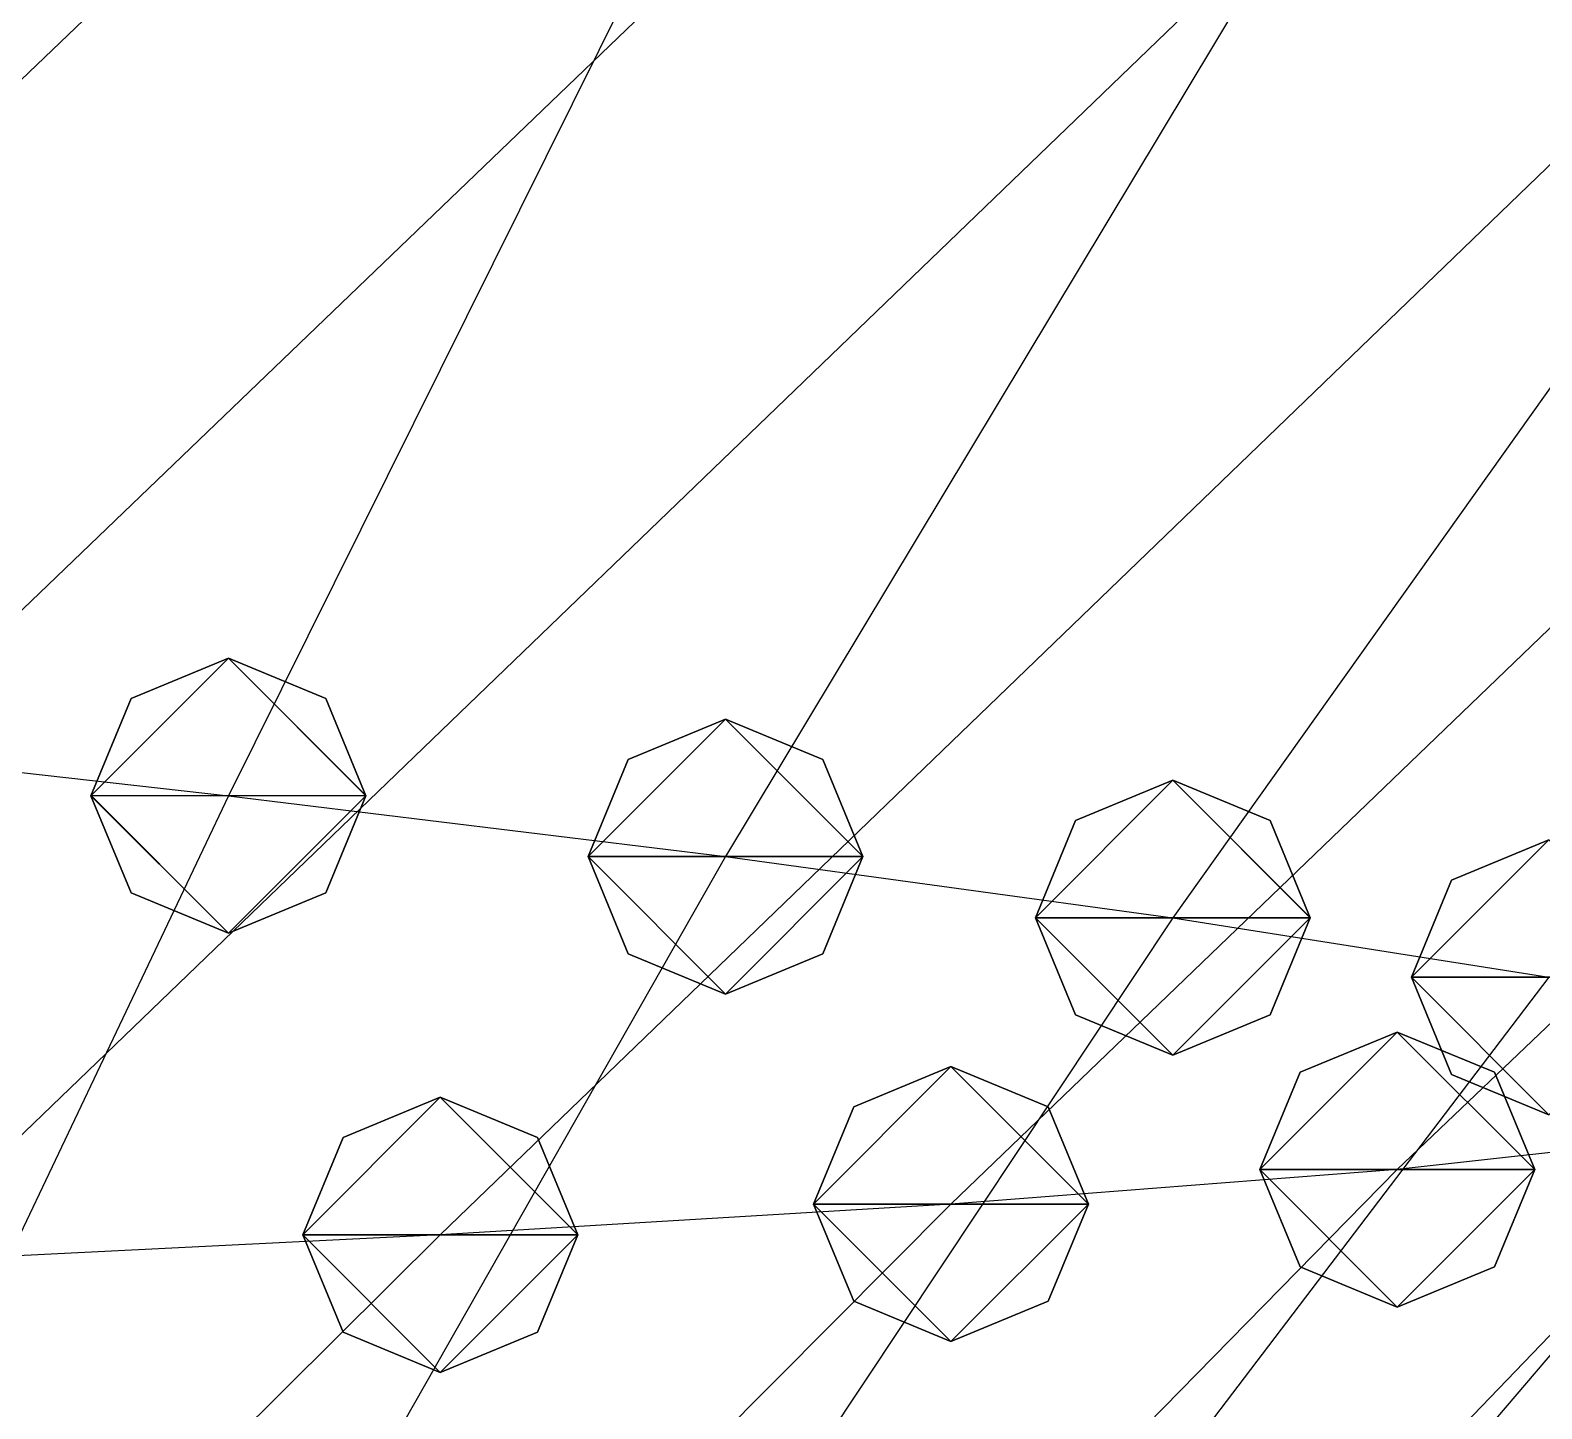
# Model space of a CAD drawing. Header units: metres. Extents: x -59 to 99, y -54 to 55.
# Drawn here: x 42.08 to 53.07, y 13.52 to 23.54 of the extents above; entities that cross this region are included whole.
import ezdxf

# ---------------------------------------------------------------- set-up
doc = ezdxf.new("R2010")
doc.units = ezdxf.units.M

msp = doc.modelspace()

# ---------------------------------------------------------------- linework, layer by layer
for p, q in [((49.10343, 29.205893, -193.03043), (43.52166, 17.978397, -191.76988)), ((53.890717, 28.761698, -186.67146), (47.136726, 17.534851, -185.41849)), ((58.38428, 28.316704, -180.30368), (50.390705, 17.091087, -179.06699)), ((63.707832, 26.414846, -153.08075), (52.022827, 15.259636, -152.8473)), ((60.346092, 26.131514, -149.0149), (48.776695, 15.008663, -149.24406)), ((56.55719, 25.868269, -145.24124), (45.062016, 14.784836, -146.03622)), ((52.518143, 25.62446, -141.75497), (41.05731, 14.587231, -143.21492)), ((48.347275, 25.402348, -138.58437), (36.898182, 14.41814, -140.80763)), ((44.13097, 25.20737, -135.80191), (32.69128, 14.283207, -138.88821)), ((43.52166, 18.978397, -191.76971), (42.814552, 18.685505, -191.76976)), ((43.52166, 18.978397, -191.76971), (42.814552, 18.685505, -191.76976)), ((43.52166, 18.978397, -191.76971), (42.814552, 18.685505, -191.76976)), ((43.52166, 18.978397, -191.76971), (42.814552, 18.685505, -191.76976)), ((44.228767, 18.685505, -191.76976), (43.52166, 18.978397, -191.76971)), ((44.228767, 18.685505, -191.76976), (43.52166, 18.978397, -191.76971)), ((44.228767, 18.685505, -191.76976), (43.52166, 18.978397, -191.76971)), ((44.228767, 18.685505, -191.76976), (43.52166, 18.978397, -191.76971)), ((42.814552, 18.685505, -191.76976), (42.52166, 17.978397, -191.76988)), ((42.814552, 18.685505, -191.76976), (42.52166, 17.978397, -191.76988)), ((42.814552, 18.685505, -191.76976), (42.52166, 17.978397, -191.76988)), ((42.814552, 18.685505, -191.76976), (42.52166, 17.978397, -191.76988)), ((44.52166, 17.978397, -191.76988), (44.228767, 18.685505, -191.76976)), ((44.52166, 17.978397, -191.76988), (44.228767, 18.685505, -191.76976)), ((44.52166, 17.978397, -191.76988), (44.228767, 18.685505, -191.76976)), ((44.52166, 17.978397, -191.76988), (44.228767, 18.685505, -191.76976)), ((47.136726, 18.534851, -185.41832), (46.42962, 18.241959, -185.41837)), ((47.136726, 18.534851, -185.41832), (46.42962, 18.241959, -185.41837)), ((47.136726, 18.534851, -185.41832), (46.42962, 18.241959, -185.41837)), ((47.136726, 18.534851, -185.41832), (46.42962, 18.241959, -185.41837)), ((47.843834, 18.241959, -185.41837), (47.136726, 18.534851, -185.41832)), ((47.843834, 18.241959, -185.41837), (47.136726, 18.534851, -185.41832)), ((47.843834, 18.241959, -185.41837), (47.136726, 18.534851, -185.41832)), ((47.843834, 18.241959, -185.41837), (47.136726, 18.534851, -185.41832)), ((39.660374, 18.410797, -197.96855), (43.52166, 17.978397, -191.76988)), ((46.42962, 18.241959, -185.41837), (46.136726, 17.534851, -185.41849)), ((46.42962, 18.241959, -185.41837), (46.136726, 17.534851, -185.41849)), ((46.42962, 18.241959, -185.41837), (46.136726, 17.534851, -185.41849)), ((46.42962, 18.241959, -185.41837), (46.136726, 17.534851, -185.41849)), ((48.136726, 17.534851, -185.41849), (47.843834, 18.241959, -185.41837)), ((48.136726, 17.534851, -185.41849), (47.843834, 18.241959, -185.41837)), ((48.136726, 17.534851, -185.41849), (47.843834, 18.241959, -185.41837)), ((48.136726, 17.534851, -185.41849), (47.843834, 18.241959, -185.41837)), ((50.390705, 18.091087, -179.06682), (49.683598, 17.798195, -179.06686)), ((50.390705, 18.091087, -179.06682), (49.683598, 17.798195, -179.06686)), ((50.390705, 18.091087, -179.06682), (49.683598, 17.798195, -179.06686)), ((50.390705, 18.091087, -179.06682), (49.683598, 17.798195, -179.06686)), ((51.097813, 17.798195, -179.06686), (50.390705, 18.091087, -179.06682)), ((51.097813, 17.798195, -179.06686), (50.390705, 18.091087, -179.06682)), ((51.097813, 17.798195, -179.06686), (50.390705, 18.091087, -179.06682)), ((51.097813, 17.798195, -179.06686), (50.390705, 18.091087, -179.06682)), ((43.52166, 17.978397, -191.76988), (38.187756, 6.7615356, -190.6631)), ((42.52166, 17.978397, -191.76988), (42.814552, 17.27129, -191.77)), ((42.52166, 17.978397, -191.76988), (42.814552, 17.27129, -191.77)), ((42.52166, 17.978397, -191.76988), (42.814552, 17.27129, -191.77)), ((42.52166, 17.978397, -191.76988), (42.814552, 17.27129, -191.77)), ((43.52166, 17.978397, -191.76988), (47.136726, 17.534851, -185.41849)), ((44.228767, 17.27129, -191.77), (44.52166, 17.978397, -191.76988)), ((44.228767, 17.27129, -191.77), (44.52166, 17.978397, -191.76988)), ((44.228767, 17.27129, -191.77), (44.52166, 17.978397, -191.76988)), ((44.228767, 17.27129, -191.77), (44.52166, 17.978397, -191.76988)), ((49.683598, 17.798195, -179.06686), (49.390705, 17.091087, -179.06699)), ((49.683598, 17.798195, -179.06686), (49.390705, 17.091087, -179.06699)), ((49.683598, 17.798195, -179.06686), (49.390705, 17.091087, -179.06699)), ((49.683598, 17.798195, -179.06686), (49.390705, 17.091087, -179.06699)), ((51.390705, 17.091087, -179.06699), (51.097813, 17.798195, -179.06686)), ((51.390705, 17.091087, -179.06699), (51.097813, 17.798195, -179.06686)), ((51.390705, 17.091087, -179.06699), (51.097813, 17.798195, -179.06686)), ((51.390705, 17.091087, -179.06699), (51.097813, 17.798195, -179.06686)), ((53.12542, 17.657467, -172.85606), (52.418312, 17.364574, -172.85611)), ((53.12542, 17.657467, -172.85606), (52.418312, 17.364574, -172.85611)), ((53.12542, 17.657467, -172.85606), (52.418312, 17.364574, -172.85611)), ((53.12542, 17.657467, -172.85606), (52.418312, 17.364574, -172.85611)), ((47.136726, 17.534851, -185.41849), (40.74515, 6.307968, -184.16663)), ((46.136726, 17.534851, -185.41849), (46.42962, 16.827744, -185.41861)), ((46.136726, 17.534851, -185.41849), (46.42962, 16.827744, -185.41861)), ((46.136726, 17.534851, -185.41849), (46.42962, 16.827744, -185.41861)), ((46.136726, 17.534851, -185.41849), (46.42962, 16.827744, -185.41861)), ((47.136726, 17.534851, -185.41849), (50.390705, 17.091087, -179.06699)), ((47.843834, 16.827744, -185.41861), (48.136726, 17.534851, -185.41849)), ((47.843834, 16.827744, -185.41861), (48.136726, 17.534851, -185.41849)), ((47.843834, 16.827744, -185.41861), (48.136726, 17.534851, -185.41849)), ((47.843834, 16.827744, -185.41861), (48.136726, 17.534851, -185.41849)), ((42.814552, 17.27129, -191.77), (43.52166, 16.978397, -191.77005)), ((42.814552, 17.27129, -191.77), (43.52166, 16.978397, -191.77005)), ((42.814552, 17.27129, -191.77), (43.52166, 16.978397, -191.77005)), ((42.814552, 17.27129, -191.77), (43.52166, 16.978397, -191.77005)), ((43.52166, 16.978397, -191.77005), (44.228767, 17.27129, -191.77)), ((43.52166, 16.978397, -191.77005), (44.228767, 17.27129, -191.77)), ((43.52166, 16.978397, -191.77005), (44.228767, 17.27129, -191.77)), ((43.52166, 16.978397, -191.77005), (44.228767, 17.27129, -191.77)), ((52.418312, 17.364574, -172.85611), (52.12542, 16.657467, -172.85623)), ((52.418312, 17.364574, -172.85611), (52.12542, 16.657467, -172.85623)), ((52.418312, 17.364574, -172.85611), (52.12542, 16.657467, -172.85623)), ((52.418312, 17.364574, -172.85611), (52.12542, 16.657467, -172.85623)), ((50.390705, 17.091087, -179.06699), (42.917427, 5.8556213, -177.69046)), ((49.390705, 17.091087, -179.06699), (49.683598, 16.38398, -179.06711)), ((49.390705, 17.091087, -179.06699), (49.683598, 16.38398, -179.06711)), ((49.390705, 17.091087, -179.06699), (49.683598, 16.38398, -179.06711)), ((49.390705, 17.091087, -179.06699), (49.683598, 16.38398, -179.06711)), ((50.390705, 17.091087, -179.06699), (53.12542, 16.657467, -172.85623)), ((51.097813, 16.38398, -179.06711), (51.390705, 17.091087, -179.06699)), ((51.097813, 16.38398, -179.06711), (51.390705, 17.091087, -179.06699)), ((51.097813, 16.38398, -179.06711), (51.390705, 17.091087, -179.06699)), ((51.097813, 16.38398, -179.06711), (51.390705, 17.091087, -179.06699)), ((46.42962, 16.827744, -185.41861), (47.136726, 16.534851, -185.41866)), ((46.42962, 16.827744, -185.41861), (47.136726, 16.534851, -185.41866)), ((46.42962, 16.827744, -185.41861), (47.136726, 16.534851, -185.41866)), ((46.42962, 16.827744, -185.41861), (47.136726, 16.534851, -185.41866)), ((47.136726, 16.534851, -185.41866), (47.843834, 16.827744, -185.41861)), ((47.136726, 16.534851, -185.41866), (47.843834, 16.827744, -185.41861)), ((47.136726, 16.534851, -185.41866), (47.843834, 16.827744, -185.41861)), ((47.136726, 16.534851, -185.41866), (47.843834, 16.827744, -185.41861)), ((53.12542, 16.657467, -172.85623), (44.570717, 5.4167175, -171.4014)), ((52.12542, 16.657467, -172.85623), (52.418312, 15.95036, -172.85635)), ((52.12542, 16.657467, -172.85623), (52.418312, 15.95036, -172.85635)), ((52.12542, 16.657467, -172.85623), (52.418312, 15.95036, -172.85635)), ((52.12542, 16.657467, -172.85623), (52.418312, 15.95036, -172.85635)), ((49.683598, 16.38398, -179.06711), (50.390705, 16.091087, -179.06715)), ((49.683598, 16.38398, -179.06711), (50.390705, 16.091087, -179.06715)), ((49.683598, 16.38398, -179.06711), (50.390705, 16.091087, -179.06715)), ((49.683598, 16.38398, -179.06711), (50.390705, 16.091087, -179.06715)), ((50.390705, 16.091087, -179.06715), (51.097813, 16.38398, -179.06711)), ((50.390705, 16.091087, -179.06715), (51.097813, 16.38398, -179.06711)), ((50.390705, 16.091087, -179.06715), (51.097813, 16.38398, -179.06711)), ((50.390705, 16.091087, -179.06715), (51.097813, 16.38398, -179.06711)), ((55.12327, 16.24316, -166.92204), (45.538807, 5.0023193, -165.4624)), ((52.022827, 16.259636, -152.84714), (51.31572, 15.9667425, -152.84718)), ((52.022827, 16.259636, -152.84714), (51.31572, 15.9667425, -152.84718)), ((52.022827, 16.259636, -152.84714), (51.31572, 15.9667425, -152.84718)), ((52.022827, 16.259636, -152.84714), (51.31572, 15.9667425, -152.84718)), ((52.729935, 15.9667425, -152.84718), (52.022827, 16.259636, -152.84714)), ((52.729935, 15.9667425, -152.84718), (52.022827, 16.259636, -152.84714)), ((52.729935, 15.9667425, -152.84718), (52.022827, 16.259636, -152.84714)), ((52.729935, 15.9667425, -152.84718), (52.022827, 16.259636, -152.84714)), ((48.776695, 16.008663, -149.2439), (48.069588, 15.71577, -149.24394)), ((48.776695, 16.008663, -149.2439), (48.069588, 15.71577, -149.24394)), ((48.776695, 16.008663, -149.2439), (48.069588, 15.71577, -149.24394)), ((48.776695, 16.008663, -149.2439), (48.069588, 15.71577, -149.24394)), ((49.483803, 15.71577, -149.24394), (48.776695, 16.008663, -149.2439)), ((49.483803, 15.71577, -149.24394), (48.776695, 16.008663, -149.2439)), ((49.483803, 15.71577, -149.24394), (48.776695, 16.008663, -149.2439)), ((49.483803, 15.71577, -149.24394), (48.776695, 16.008663, -149.2439)), ((51.31572, 15.9667425, -152.84718), (51.022827, 15.259636, -152.8473)), ((51.31572, 15.9667425, -152.84718), (51.022827, 15.259636, -152.8473)), ((51.31572, 15.9667425, -152.84718), (51.022827, 15.259636, -152.8473)), ((51.31572, 15.9667425, -152.84718), (51.022827, 15.259636, -152.8473)), ((52.418312, 15.95036, -172.85635), (53.12542, 15.657467, -172.8564)), ((52.418312, 15.95036, -172.85635), (53.12542, 15.657467, -172.8564)), ((52.418312, 15.95036, -172.85635), (53.12542, 15.657467, -172.8564)), ((52.418312, 15.95036, -172.85635), (53.12542, 15.657467, -172.8564)), ((53.022827, 15.259636, -152.8473), (52.729935, 15.9667425, -152.84718)), ((53.022827, 15.259636, -152.8473), (52.729935, 15.9667425, -152.84718)), ((53.022827, 15.259636, -152.8473), (52.729935, 15.9667425, -152.84718)), ((53.022827, 15.259636, -152.8473), (52.729935, 15.9667425, -152.84718)), ((45.062016, 15.784836, -146.03606), (44.354908, 15.491942, -146.0361)), ((45.062016, 15.784836, -146.03606), (44.354908, 15.491942, -146.0361)), ((45.062016, 15.784836, -146.03606), (44.354908, 15.491942, -146.0361)), ((45.062016, 15.784836, -146.03606), (44.354908, 15.491942, -146.0361)), ((45.769123, 15.491942, -146.0361), (45.062016, 15.784836, -146.03606)), ((45.769123, 15.491942, -146.0361), (45.062016, 15.784836, -146.03606)), ((45.769123, 15.491942, -146.0361), (45.062016, 15.784836, -146.03606)), ((45.769123, 15.491942, -146.0361), (45.062016, 15.784836, -146.03606)), ((48.069588, 15.71577, -149.24394), (47.776695, 15.008663, -149.24406)), ((48.069588, 15.71577, -149.24394), (47.776695, 15.008663, -149.24406)), ((48.069588, 15.71577, -149.24394), (47.776695, 15.008663, -149.24406)), ((48.069588, 15.71577, -149.24394), (47.776695, 15.008663, -149.24406)), ((49.776695, 15.008663, -149.24406), (49.483803, 15.71577, -149.24394)), ((49.776695, 15.008663, -149.24406), (49.483803, 15.71577, -149.24394)), ((49.776695, 15.008663, -149.24406), (49.483803, 15.71577, -149.24394)), ((49.776695, 15.008663, -149.24406), (49.483803, 15.71577, -149.24394)), ((54.564217, 15.541092, -156.88127), (43.764927, 4.328018, -155.81247)), ((54.564217, 15.541092, -156.88127), (52.022827, 15.259636, -152.8473)), ((44.354908, 15.491942, -146.0361), (44.062016, 14.784836, -146.03622)), ((44.354908, 15.491942, -146.0361), (44.062016, 14.784836, -146.03622)), ((44.354908, 15.491942, -146.0361), (44.062016, 14.784836, -146.03622)), ((44.354908, 15.491942, -146.0361), (44.062016, 14.784836, -146.03622)), ((46.062016, 14.784836, -146.03622), (45.769123, 15.491942, -146.0361)), ((46.062016, 14.784836, -146.03622), (45.769123, 15.491942, -146.0361)), ((46.062016, 14.784836, -146.03622), (45.769123, 15.491942, -146.0361)), ((46.062016, 14.784836, -146.03622), (45.769123, 15.491942, -146.0361)), ((52.022827, 15.259636, -152.8473), (41.042408, 4.0750427, -152.18341)), ((52.022827, 15.259636, -152.8473), (48.776695, 15.008663, -149.24406)), ((51.022827, 15.259636, -152.8473), (51.31572, 14.552529, -152.84743)), ((51.022827, 15.259636, -152.8473), (51.31572, 14.552529, -152.84743)), ((51.022827, 15.259636, -152.8473), (51.31572, 14.552529, -152.84743)), ((51.022827, 15.259636, -152.8473), (51.31572, 14.552529, -152.84743)), ((52.729935, 14.552529, -152.84743), (53.022827, 15.259636, -152.8473)), ((52.729935, 14.552529, -152.84743), (53.022827, 15.259636, -152.8473)), ((52.729935, 14.552529, -152.84743), (53.022827, 15.259636, -152.8473)), ((52.729935, 14.552529, -152.84743), (53.022827, 15.259636, -152.8473)), ((48.776695, 15.008663, -149.24406), (37.67569, 3.858944, -149.07779)), ((48.776695, 15.008663, -149.24406), (45.062016, 14.784836, -146.03622)), ((47.776695, 15.008663, -149.24406), (48.069588, 14.301557, -149.24419)), ((47.776695, 15.008663, -149.24406), (48.069588, 14.301557, -149.24419)), ((47.776695, 15.008663, -149.24406), (48.069588, 14.301557, -149.24419)), ((47.776695, 15.008663, -149.24406), (48.069588, 14.301557, -149.24419)), ((49.483803, 14.301557, -149.24419), (49.776695, 15.008663, -149.24406)), ((49.483803, 14.301557, -149.24419), (49.776695, 15.008663, -149.24406)), ((49.483803, 14.301557, -149.24419), (49.776695, 15.008663, -149.24406)), ((49.483803, 14.301557, -149.24419), (49.776695, 15.008663, -149.24406)), ((45.062016, 14.784836, -146.03622), (33.856544, 3.675293, -146.44427)), ((45.062016, 14.784836, -146.03622), (41.05731, 14.587231, -143.21492)), ((44.062016, 14.784836, -146.03622), (44.354908, 14.077729, -146.03635)), ((44.062016, 14.784836, -146.03622), (44.354908, 14.077729, -146.03635)), ((44.062016, 14.784836, -146.03622), (44.354908, 14.077729, -146.03635)), ((44.062016, 14.784836, -146.03622), (44.354908, 14.077729, -146.03635)), ((45.769123, 14.077729, -146.03635), (46.062016, 14.784836, -146.03622)), ((45.769123, 14.077729, -146.03635), (46.062016, 14.784836, -146.03622)), ((45.769123, 14.077729, -146.03635), (46.062016, 14.784836, -146.03622)), ((45.769123, 14.077729, -146.03635), (46.062016, 14.784836, -146.03622)), ((51.31572, 14.552529, -152.84743), (52.022827, 14.259636, -152.84747)), ((51.31572, 14.552529, -152.84743), (52.022827, 14.259636, -152.84747)), ((51.31572, 14.552529, -152.84743), (52.022827, 14.259636, -152.84747)), ((51.31572, 14.552529, -152.84743), (52.022827, 14.259636, -152.84747)), ((52.022827, 14.259636, -152.84747), (52.729935, 14.552529, -152.84743)), ((52.022827, 14.259636, -152.84747), (52.729935, 14.552529, -152.84743)), ((52.022827, 14.259636, -152.84747), (52.729935, 14.552529, -152.84743)), ((52.022827, 14.259636, -152.84747), (52.729935, 14.552529, -152.84743)), ((48.069588, 14.301557, -149.24419), (48.776695, 14.008663, -149.24423)), ((48.069588, 14.301557, -149.24419), (48.776695, 14.008663, -149.24423)), ((48.069588, 14.301557, -149.24419), (48.776695, 14.008663, -149.24423)), ((48.069588, 14.301557, -149.24419), (48.776695, 14.008663, -149.24423)), ((48.776695, 14.008663, -149.24423), (49.483803, 14.301557, -149.24419)), ((48.776695, 14.008663, -149.24423), (49.483803, 14.301557, -149.24419)), ((48.776695, 14.008663, -149.24423), (49.483803, 14.301557, -149.24419)), ((48.776695, 14.008663, -149.24423), (49.483803, 14.301557, -149.24419)), ((44.354908, 14.077729, -146.03635), (45.062016, 13.784836, -146.03639)), ((44.354908, 14.077729, -146.03635), (45.062016, 13.784836, -146.03639)), ((44.354908, 14.077729, -146.03635), (45.062016, 13.784836, -146.03639)), ((44.354908, 14.077729, -146.03635), (45.062016, 13.784836, -146.03639)), ((45.062016, 13.784836, -146.03639), (45.769123, 14.077729, -146.03635)), ((45.062016, 13.784836, -146.03639), (45.769123, 14.077729, -146.03635)), ((45.062016, 13.784836, -146.03639), (45.769123, 14.077729, -146.03635)), ((45.062016, 13.784836, -146.03639), (45.769123, 14.077729, -146.03635))]:
    msp.add_line(p, q)
for points in [[(42.52166, 17.978397, -191.76988), (42.814552, 18.685505, -191.76976), (43.52166, 18.978397, -191.76971), (43.52176, 18.978497, -191.7696)], [(42.52166, 17.978397, -191.76988), (42.814552, 18.685505, -191.76976), (43.52166, 18.978397, -191.76971), (43.52176, 18.978497, -191.7696)], [(42.52166, 17.978397, -191.76988), (42.814552, 18.685505, -191.76976), (43.52166, 18.978397, -191.76971), (43.52176, 18.978497, -191.7696)], [(42.52166, 17.978397, -191.76988), (42.814552, 18.685505, -191.76976), (43.52166, 18.978397, -191.76971), (43.52176, 18.978497, -191.7696)], [(42.52166, 17.978397, -191.76988), (43.52166, 18.978397, -191.76971), (44.52166, 17.978397, -191.76988), (44.52176, 17.978497, -191.76978)], [(42.52166, 17.978397, -191.76988), (43.52166, 18.978397, -191.76971), (44.52166, 17.978397, -191.76988), (44.52176, 17.978497, -191.76978)], [(42.52166, 17.978397, -191.76988), (43.52166, 18.978397, -191.76971), (44.52166, 17.978397, -191.76988), (44.52176, 17.978497, -191.76978)], [(42.52166, 17.978397, -191.76988), (43.52166, 18.978397, -191.76971), (44.52166, 17.978397, -191.76988), (44.52176, 17.978497, -191.76978)], [(43.52166, 18.978397, -191.76971), (44.228767, 18.685505, -191.76976), (44.52166, 17.978397, -191.76988), (44.52176, 17.978497, -191.76978)], [(43.52166, 18.978397, -191.76971), (44.228767, 18.685505, -191.76976), (44.52166, 17.978397, -191.76988), (44.52176, 17.978497, -191.76978)], [(43.52166, 18.978397, -191.76971), (44.228767, 18.685505, -191.76976), (44.52166, 17.978397, -191.76988), (44.52176, 17.978497, -191.76978)], [(43.52166, 18.978397, -191.76971), (44.228767, 18.685505, -191.76976), (44.52166, 17.978397, -191.76988), (44.52176, 17.978497, -191.76978)], [(46.136726, 17.534851, -185.41849), (46.42962, 18.241959, -185.41837), (47.136726, 18.534851, -185.41832), (47.136826, 18.53495, -185.41821)], [(46.136726, 17.534851, -185.41849), (46.42962, 18.241959, -185.41837), (47.136726, 18.534851, -185.41832), (47.136826, 18.53495, -185.41821)], [(46.136726, 17.534851, -185.41849), (46.42962, 18.241959, -185.41837), (47.136726, 18.534851, -185.41832), (47.136826, 18.53495, -185.41821)], [(46.136726, 17.534851, -185.41849), (46.42962, 18.241959, -185.41837), (47.136726, 18.534851, -185.41832), (47.136826, 18.53495, -185.41821)], [(46.136726, 17.534851, -185.41849), (47.136726, 18.534851, -185.41832), (48.136726, 17.534851, -185.41849), (48.136826, 17.53495, -185.41838)], [(46.136726, 17.534851, -185.41849), (47.136726, 18.534851, -185.41832), (48.136726, 17.534851, -185.41849), (48.136826, 17.53495, -185.41838)], [(46.136726, 17.534851, -185.41849), (47.136726, 18.534851, -185.41832), (48.136726, 17.534851, -185.41849), (48.136826, 17.53495, -185.41838)], [(46.136726, 17.534851, -185.41849), (47.136726, 18.534851, -185.41832), (48.136726, 17.534851, -185.41849), (48.136826, 17.53495, -185.41838)], [(47.136726, 18.534851, -185.41832), (47.843834, 18.241959, -185.41837), (48.136726, 17.534851, -185.41849), (48.136826, 17.53495, -185.41838)], [(47.136726, 18.534851, -185.41832), (47.843834, 18.241959, -185.41837), (48.136726, 17.534851, -185.41849), (48.136826, 17.53495, -185.41838)], [(47.136726, 18.534851, -185.41832), (47.843834, 18.241959, -185.41837), (48.136726, 17.534851, -185.41849), (48.136826, 17.53495, -185.41838)], [(47.136726, 18.534851, -185.41832), (47.843834, 18.241959, -185.41837), (48.136726, 17.534851, -185.41849), (48.136826, 17.53495, -185.41838)], [(49.390705, 17.091087, -179.06699), (49.683598, 17.798195, -179.06686), (50.390705, 18.091087, -179.06682), (50.390804, 18.091187, -179.06671)], [(49.390705, 17.091087, -179.06699), (49.683598, 17.798195, -179.06686), (50.390705, 18.091087, -179.06682), (50.390804, 18.091187, -179.06671)], [(49.390705, 17.091087, -179.06699), (49.683598, 17.798195, -179.06686), (50.390705, 18.091087, -179.06682), (50.390804, 18.091187, -179.06671)], [(49.390705, 17.091087, -179.06699), (49.683598, 17.798195, -179.06686), (50.390705, 18.091087, -179.06682), (50.390804, 18.091187, -179.06671)], [(49.390705, 17.091087, -179.06699), (50.390705, 18.091087, -179.06682), (51.390705, 17.091087, -179.06699), (51.390804, 17.091187, -179.06688)], [(49.390705, 17.091087, -179.06699), (50.390705, 18.091087, -179.06682), (51.390705, 17.091087, -179.06699), (51.390804, 17.091187, -179.06688)], [(49.390705, 17.091087, -179.06699), (50.390705, 18.091087, -179.06682), (51.390705, 17.091087, -179.06699), (51.390804, 17.091187, -179.06688)], [(49.390705, 17.091087, -179.06699), (50.390705, 18.091087, -179.06682), (51.390705, 17.091087, -179.06699), (51.390804, 17.091187, -179.06688)], [(50.390705, 18.091087, -179.06682), (51.097813, 17.798195, -179.06686), (51.390705, 17.091087, -179.06699), (51.390804, 17.091187, -179.06688)], [(50.390705, 18.091087, -179.06682), (51.097813, 17.798195, -179.06686), (51.390705, 17.091087, -179.06699), (51.390804, 17.091187, -179.06688)], [(50.390705, 18.091087, -179.06682), (51.097813, 17.798195, -179.06686), (51.390705, 17.091087, -179.06699), (51.390804, 17.091187, -179.06688)], [(50.390705, 18.091087, -179.06682), (51.097813, 17.798195, -179.06686), (51.390705, 17.091087, -179.06699), (51.390804, 17.091187, -179.06688)], [(43.52166, 16.978397, -191.77005), (42.814552, 17.27129, -191.77), (42.52166, 17.978397, -191.76988), (42.52176, 17.978497, -191.76978)], [(44.52166, 17.978397, -191.76988), (43.52166, 16.978397, -191.77005), (42.52166, 17.978397, -191.76988), (42.52176, 17.978497, -191.76978)], [(43.52166, 16.978397, -191.77005), (42.814552, 17.27129, -191.77), (42.52166, 17.978397, -191.76988), (42.52176, 17.978497, -191.76978)], [(44.52166, 17.978397, -191.76988), (43.52166, 16.978397, -191.77005), (42.52166, 17.978397, -191.76988), (42.52176, 17.978497, -191.76978)], [(43.52166, 16.978397, -191.77005), (42.814552, 17.27129, -191.77), (42.52166, 17.978397, -191.76988), (42.52176, 17.978497, -191.76978)], [(44.52166, 17.978397, -191.76988), (43.52166, 16.978397, -191.77005), (42.52166, 17.978397, -191.76988), (42.52176, 17.978497, -191.76978)], [(43.52166, 16.978397, -191.77005), (42.814552, 17.27129, -191.77), (42.52166, 17.978397, -191.76988), (42.52176, 17.978497, -191.76978)], [(44.52166, 17.978397, -191.76988), (43.52166, 16.978397, -191.77005), (42.52166, 17.978397, -191.76988), (42.52176, 17.978497, -191.76978)], [(44.52166, 17.978397, -191.76988), (44.228767, 17.27129, -191.77), (43.52166, 16.978397, -191.77005), (43.52176, 16.978497, -191.76994)], [(44.52166, 17.978397, -191.76988), (44.228767, 17.27129, -191.77), (43.52166, 16.978397, -191.77005), (43.52176, 16.978497, -191.76994)], [(44.52166, 17.978397, -191.76988), (44.228767, 17.27129, -191.77), (43.52166, 16.978397, -191.77005), (43.52176, 16.978497, -191.76994)], [(44.52166, 17.978397, -191.76988), (44.228767, 17.27129, -191.77), (43.52166, 16.978397, -191.77005), (43.52176, 16.978497, -191.76994)], [(52.12542, 16.657467, -172.85623), (52.418312, 17.364574, -172.85611), (53.12542, 17.657467, -172.85606), (53.12552, 17.657566, -172.85596)], [(52.12542, 16.657467, -172.85623), (52.418312, 17.364574, -172.85611), (53.12542, 17.657467, -172.85606), (53.12552, 17.657566, -172.85596)], [(52.12542, 16.657467, -172.85623), (52.418312, 17.364574, -172.85611), (53.12542, 17.657467, -172.85606), (53.12552, 17.657566, -172.85596)], [(52.12542, 16.657467, -172.85623), (52.418312, 17.364574, -172.85611), (53.12542, 17.657467, -172.85606), (53.12552, 17.657566, -172.85596)], [(52.12542, 16.657467, -172.85623), (53.12542, 17.657467, -172.85606), (54.12542, 16.657467, -172.85623), (54.12552, 16.657566, -172.85612)], [(52.12542, 16.657467, -172.85623), (53.12542, 17.657467, -172.85606), (54.12542, 16.657467, -172.85623), (54.12552, 16.657566, -172.85612)], [(52.12542, 16.657467, -172.85623), (53.12542, 17.657467, -172.85606), (54.12542, 16.657467, -172.85623), (54.12552, 16.657566, -172.85612)], [(52.12542, 16.657467, -172.85623), (53.12542, 17.657467, -172.85606), (54.12542, 16.657467, -172.85623), (54.12552, 16.657566, -172.85612)], [(47.136726, 16.534851, -185.41866), (46.42962, 16.827744, -185.41861), (46.136726, 17.534851, -185.41849), (46.136826, 17.53495, -185.41838)], [(48.136726, 17.534851, -185.41849), (47.136726, 16.534851, -185.41866), (46.136726, 17.534851, -185.41849), (46.136826, 17.53495, -185.41838)], [(47.136726, 16.534851, -185.41866), (46.42962, 16.827744, -185.41861), (46.136726, 17.534851, -185.41849), (46.136826, 17.53495, -185.41838)], [(48.136726, 17.534851, -185.41849), (47.136726, 16.534851, -185.41866), (46.136726, 17.534851, -185.41849), (46.136826, 17.53495, -185.41838)], [(47.136726, 16.534851, -185.41866), (46.42962, 16.827744, -185.41861), (46.136726, 17.534851, -185.41849), (46.136826, 17.53495, -185.41838)], [(48.136726, 17.534851, -185.41849), (47.136726, 16.534851, -185.41866), (46.136726, 17.534851, -185.41849), (46.136826, 17.53495, -185.41838)], [(47.136726, 16.534851, -185.41866), (46.42962, 16.827744, -185.41861), (46.136726, 17.534851, -185.41849), (46.136826, 17.53495, -185.41838)], [(48.136726, 17.534851, -185.41849), (47.136726, 16.534851, -185.41866), (46.136726, 17.534851, -185.41849), (46.136826, 17.53495, -185.41838)], [(48.136726, 17.534851, -185.41849), (47.843834, 16.827744, -185.41861), (47.136726, 16.534851, -185.41866), (47.136826, 16.53495, -185.41855)], [(48.136726, 17.534851, -185.41849), (47.843834, 16.827744, -185.41861), (47.136726, 16.534851, -185.41866), (47.136826, 16.53495, -185.41855)], [(48.136726, 17.534851, -185.41849), (47.843834, 16.827744, -185.41861), (47.136726, 16.534851, -185.41866), (47.136826, 16.53495, -185.41855)], [(48.136726, 17.534851, -185.41849), (47.843834, 16.827744, -185.41861), (47.136726, 16.534851, -185.41866), (47.136826, 16.53495, -185.41855)], [(50.390705, 16.091087, -179.06715), (49.683598, 16.38398, -179.06711), (49.390705, 17.091087, -179.06699), (49.390804, 17.091187, -179.06688)], [(51.390705, 17.091087, -179.06699), (50.390705, 16.091087, -179.06715), (49.390705, 17.091087, -179.06699), (49.390804, 17.091187, -179.06688)], [(50.390705, 16.091087, -179.06715), (49.683598, 16.38398, -179.06711), (49.390705, 17.091087, -179.06699), (49.390804, 17.091187, -179.06688)], [(51.390705, 17.091087, -179.06699), (50.390705, 16.091087, -179.06715), (49.390705, 17.091087, -179.06699), (49.390804, 17.091187, -179.06688)], [(50.390705, 16.091087, -179.06715), (49.683598, 16.38398, -179.06711), (49.390705, 17.091087, -179.06699), (49.390804, 17.091187, -179.06688)], [(51.390705, 17.091087, -179.06699), (50.390705, 16.091087, -179.06715), (49.390705, 17.091087, -179.06699), (49.390804, 17.091187, -179.06688)], [(50.390705, 16.091087, -179.06715), (49.683598, 16.38398, -179.06711), (49.390705, 17.091087, -179.06699), (49.390804, 17.091187, -179.06688)], [(51.390705, 17.091087, -179.06699), (50.390705, 16.091087, -179.06715), (49.390705, 17.091087, -179.06699), (49.390804, 17.091187, -179.06688)], [(51.390705, 17.091087, -179.06699), (51.097813, 16.38398, -179.06711), (50.390705, 16.091087, -179.06715), (50.390804, 16.091187, -179.06705)], [(51.390705, 17.091087, -179.06699), (51.097813, 16.38398, -179.06711), (50.390705, 16.091087, -179.06715), (50.390804, 16.091187, -179.06705)], [(51.390705, 17.091087, -179.06699), (51.097813, 16.38398, -179.06711), (50.390705, 16.091087, -179.06715), (50.390804, 16.091187, -179.06705)], [(51.390705, 17.091087, -179.06699), (51.097813, 16.38398, -179.06711), (50.390705, 16.091087, -179.06715), (50.390804, 16.091187, -179.06705)], [(53.12542, 15.657467, -172.8564), (52.418312, 15.95036, -172.85635), (52.12542, 16.657467, -172.85623), (52.12552, 16.657566, -172.85612)], [(54.12542, 16.657467, -172.85623), (53.12542, 15.657467, -172.8564), (52.12542, 16.657467, -172.85623), (52.12552, 16.657566, -172.85612)], [(53.12542, 15.657467, -172.8564), (52.418312, 15.95036, -172.85635), (52.12542, 16.657467, -172.85623), (52.12552, 16.657566, -172.85612)], [(54.12542, 16.657467, -172.85623), (53.12542, 15.657467, -172.8564), (52.12542, 16.657467, -172.85623), (52.12552, 16.657566, -172.85612)], [(53.12542, 15.657467, -172.8564), (52.418312, 15.95036, -172.85635), (52.12542, 16.657467, -172.85623), (52.12552, 16.657566, -172.85612)], [(54.12542, 16.657467, -172.85623), (53.12542, 15.657467, -172.8564), (52.12542, 16.657467, -172.85623), (52.12552, 16.657566, -172.85612)], [(53.12542, 15.657467, -172.8564), (52.418312, 15.95036, -172.85635), (52.12542, 16.657467, -172.85623), (52.12552, 16.657566, -172.85612)], [(54.12542, 16.657467, -172.85623), (53.12542, 15.657467, -172.8564), (52.12542, 16.657467, -172.85623), (52.12552, 16.657566, -172.85612)], [(51.022827, 15.259636, -152.8473), (51.31572, 15.9667425, -152.84718), (52.022827, 16.259636, -152.84714), (52.022926, 16.259735, -152.84703)], [(51.022827, 15.259636, -152.8473), (51.31572, 15.9667425, -152.84718), (52.022827, 16.259636, -152.84714), (52.022926, 16.259735, -152.84703)], [(51.022827, 15.259636, -152.8473), (51.31572, 15.9667425, -152.84718), (52.022827, 16.259636, -152.84714), (52.022926, 16.259735, -152.84703)], [(51.022827, 15.259636, -152.8473), (51.31572, 15.9667425, -152.84718), (52.022827, 16.259636, -152.84714), (52.022926, 16.259735, -152.84703)], [(51.022827, 15.259636, -152.8473), (52.022827, 16.259636, -152.84714), (53.022827, 15.259636, -152.8473), (53.022926, 15.259736, -152.8472)], [(51.022827, 15.259636, -152.8473), (52.022827, 16.259636, -152.84714), (53.022827, 15.259636, -152.8473), (53.022926, 15.259736, -152.8472)], [(51.022827, 15.259636, -152.8473), (52.022827, 16.259636, -152.84714), (53.022827, 15.259636, -152.8473), (53.022926, 15.259736, -152.8472)], [(51.022827, 15.259636, -152.8473), (52.022827, 16.259636, -152.84714), (53.022827, 15.259636, -152.8473), (53.022926, 15.259736, -152.8472)], [(52.022827, 16.259636, -152.84714), (52.729935, 15.9667425, -152.84718), (53.022827, 15.259636, -152.8473), (53.022926, 15.259736, -152.8472)], [(52.022827, 16.259636, -152.84714), (52.729935, 15.9667425, -152.84718), (53.022827, 15.259636, -152.8473), (53.022926, 15.259736, -152.8472)], [(52.022827, 16.259636, -152.84714), (52.729935, 15.9667425, -152.84718), (53.022827, 15.259636, -152.8473), (53.022926, 15.259736, -152.8472)], [(52.022827, 16.259636, -152.84714), (52.729935, 15.9667425, -152.84718), (53.022827, 15.259636, -152.8473), (53.022926, 15.259736, -152.8472)], [(47.776695, 15.008663, -149.24406), (48.069588, 15.71577, -149.24394), (48.776695, 16.008663, -149.2439), (48.776794, 16.008762, -149.24379)], [(47.776695, 15.008663, -149.24406), (48.069588, 15.71577, -149.24394), (48.776695, 16.008663, -149.2439), (48.776794, 16.008762, -149.24379)], [(47.776695, 15.008663, -149.24406), (48.069588, 15.71577, -149.24394), (48.776695, 16.008663, -149.2439), (48.776794, 16.008762, -149.24379)], [(47.776695, 15.008663, -149.24406), (48.069588, 15.71577, -149.24394), (48.776695, 16.008663, -149.2439), (48.776794, 16.008762, -149.24379)], [(47.776695, 15.008663, -149.24406), (48.776695, 16.008663, -149.2439), (49.776695, 15.008663, -149.24406), (49.776794, 15.008763, -149.24396)], [(47.776695, 15.008663, -149.24406), (48.776695, 16.008663, -149.2439), (49.776695, 15.008663, -149.24406), (49.776794, 15.008763, -149.24396)], [(47.776695, 15.008663, -149.24406), (48.776695, 16.008663, -149.2439), (49.776695, 15.008663, -149.24406), (49.776794, 15.008763, -149.24396)], [(47.776695, 15.008663, -149.24406), (48.776695, 16.008663, -149.2439), (49.776695, 15.008663, -149.24406), (49.776794, 15.008763, -149.24396)], [(48.776695, 16.008663, -149.2439), (49.483803, 15.71577, -149.24394), (49.776695, 15.008663, -149.24406), (49.776794, 15.008763, -149.24396)], [(48.776695, 16.008663, -149.2439), (49.483803, 15.71577, -149.24394), (49.776695, 15.008663, -149.24406), (49.776794, 15.008763, -149.24396)], [(48.776695, 16.008663, -149.2439), (49.483803, 15.71577, -149.24394), (49.776695, 15.008663, -149.24406), (49.776794, 15.008763, -149.24396)], [(48.776695, 16.008663, -149.2439), (49.483803, 15.71577, -149.24394), (49.776695, 15.008663, -149.24406), (49.776794, 15.008763, -149.24396)], [(44.062016, 14.784836, -146.03622), (44.354908, 15.491942, -146.0361), (45.062016, 15.784836, -146.03606), (45.062115, 15.784936, -146.03595)], [(44.062016, 14.784836, -146.03622), (44.354908, 15.491942, -146.0361), (45.062016, 15.784836, -146.03606), (45.062115, 15.784936, -146.03595)], [(44.062016, 14.784836, -146.03622), (44.354908, 15.491942, -146.0361), (45.062016, 15.784836, -146.03606), (45.062115, 15.784936, -146.03595)], [(44.062016, 14.784836, -146.03622), (44.354908, 15.491942, -146.0361), (45.062016, 15.784836, -146.03606), (45.062115, 15.784936, -146.03595)], [(44.062016, 14.784836, -146.03622), (45.062016, 15.784836, -146.03606), (46.062016, 14.784836, -146.03622), (46.062115, 14.784936, -146.03612)], [(44.062016, 14.784836, -146.03622), (45.062016, 15.784836, -146.03606), (46.062016, 14.784836, -146.03622), (46.062115, 14.784936, -146.03612)], [(44.062016, 14.784836, -146.03622), (45.062016, 15.784836, -146.03606), (46.062016, 14.784836, -146.03622), (46.062115, 14.784936, -146.03612)], [(44.062016, 14.784836, -146.03622), (45.062016, 15.784836, -146.03606), (46.062016, 14.784836, -146.03622), (46.062115, 14.784936, -146.03612)], [(45.062016, 15.784836, -146.03606), (45.769123, 15.491942, -146.0361), (46.062016, 14.784836, -146.03622), (46.062115, 14.784936, -146.03612)], [(45.062016, 15.784836, -146.03606), (45.769123, 15.491942, -146.0361), (46.062016, 14.784836, -146.03622), (46.062115, 14.784936, -146.03612)], [(45.062016, 15.784836, -146.03606), (45.769123, 15.491942, -146.0361), (46.062016, 14.784836, -146.03622), (46.062115, 14.784936, -146.03612)], [(45.062016, 15.784836, -146.03606), (45.769123, 15.491942, -146.0361), (46.062016, 14.784836, -146.03622), (46.062115, 14.784936, -146.03612)], [(52.022827, 14.259636, -152.84747), (51.31572, 14.552529, -152.84743), (51.022827, 15.259636, -152.8473), (51.022926, 15.259736, -152.8472)], [(53.022827, 15.259636, -152.8473), (52.022827, 14.259636, -152.84747), (51.022827, 15.259636, -152.8473), (51.022926, 15.259736, -152.8472)], [(52.022827, 14.259636, -152.84747), (51.31572, 14.552529, -152.84743), (51.022827, 15.259636, -152.8473), (51.022926, 15.259736, -152.8472)], [(53.022827, 15.259636, -152.8473), (52.022827, 14.259636, -152.84747), (51.022827, 15.259636, -152.8473), (51.022926, 15.259736, -152.8472)], [(52.022827, 14.259636, -152.84747), (51.31572, 14.552529, -152.84743), (51.022827, 15.259636, -152.8473), (51.022926, 15.259736, -152.8472)], [(53.022827, 15.259636, -152.8473), (52.022827, 14.259636, -152.84747), (51.022827, 15.259636, -152.8473), (51.022926, 15.259736, -152.8472)], [(52.022827, 14.259636, -152.84747), (51.31572, 14.552529, -152.84743), (51.022827, 15.259636, -152.8473), (51.022926, 15.259736, -152.8472)], [(53.022827, 15.259636, -152.8473), (52.022827, 14.259636, -152.84747), (51.022827, 15.259636, -152.8473), (51.022926, 15.259736, -152.8472)], [(53.022827, 15.259636, -152.8473), (52.729935, 14.552529, -152.84743), (52.022827, 14.259636, -152.84747), (52.022926, 14.259736, -152.84737)], [(53.022827, 15.259636, -152.8473), (52.729935, 14.552529, -152.84743), (52.022827, 14.259636, -152.84747), (52.022926, 14.259736, -152.84737)], [(53.022827, 15.259636, -152.8473), (52.729935, 14.552529, -152.84743), (52.022827, 14.259636, -152.84747), (52.022926, 14.259736, -152.84737)], [(53.022827, 15.259636, -152.8473), (52.729935, 14.552529, -152.84743), (52.022827, 14.259636, -152.84747), (52.022926, 14.259736, -152.84737)], [(48.776695, 14.008663, -149.24423), (48.069588, 14.301557, -149.24419), (47.776695, 15.008663, -149.24406), (47.776794, 15.008763, -149.24396)], [(49.776695, 15.008663, -149.24406), (48.776695, 14.008663, -149.24423), (47.776695, 15.008663, -149.24406), (47.776794, 15.008763, -149.24396)], [(48.776695, 14.008663, -149.24423), (48.069588, 14.301557, -149.24419), (47.776695, 15.008663, -149.24406), (47.776794, 15.008763, -149.24396)], [(49.776695, 15.008663, -149.24406), (48.776695, 14.008663, -149.24423), (47.776695, 15.008663, -149.24406), (47.776794, 15.008763, -149.24396)], [(48.776695, 14.008663, -149.24423), (48.069588, 14.301557, -149.24419), (47.776695, 15.008663, -149.24406), (47.776794, 15.008763, -149.24396)], [(49.776695, 15.008663, -149.24406), (48.776695, 14.008663, -149.24423), (47.776695, 15.008663, -149.24406), (47.776794, 15.008763, -149.24396)], [(48.776695, 14.008663, -149.24423), (48.069588, 14.301557, -149.24419), (47.776695, 15.008663, -149.24406), (47.776794, 15.008763, -149.24396)], [(49.776695, 15.008663, -149.24406), (48.776695, 14.008663, -149.24423), (47.776695, 15.008663, -149.24406), (47.776794, 15.008763, -149.24396)], [(49.776695, 15.008663, -149.24406), (49.483803, 14.301557, -149.24419), (48.776695, 14.008663, -149.24423), (48.776794, 14.008763, -149.24413)], [(49.776695, 15.008663, -149.24406), (49.483803, 14.301557, -149.24419), (48.776695, 14.008663, -149.24423), (48.776794, 14.008763, -149.24413)], [(49.776695, 15.008663, -149.24406), (49.483803, 14.301557, -149.24419), (48.776695, 14.008663, -149.24423), (48.776794, 14.008763, -149.24413)], [(49.776695, 15.008663, -149.24406), (49.483803, 14.301557, -149.24419), (48.776695, 14.008663, -149.24423), (48.776794, 14.008763, -149.24413)], [(45.062016, 13.784836, -146.03639), (44.354908, 14.077729, -146.03635), (44.062016, 14.784836, -146.03622), (44.062115, 14.784936, -146.03612)], [(46.062016, 14.784836, -146.03622), (45.062016, 13.784836, -146.03639), (44.062016, 14.784836, -146.03622), (44.062115, 14.784936, -146.03612)], [(45.062016, 13.784836, -146.03639), (44.354908, 14.077729, -146.03635), (44.062016, 14.784836, -146.03622), (44.062115, 14.784936, -146.03612)], [(46.062016, 14.784836, -146.03622), (45.062016, 13.784836, -146.03639), (44.062016, 14.784836, -146.03622), (44.062115, 14.784936, -146.03612)], [(45.062016, 13.784836, -146.03639), (44.354908, 14.077729, -146.03635), (44.062016, 14.784836, -146.03622), (44.062115, 14.784936, -146.03612)], [(46.062016, 14.784836, -146.03622), (45.062016, 13.784836, -146.03639), (44.062016, 14.784836, -146.03622), (44.062115, 14.784936, -146.03612)], [(45.062016, 13.784836, -146.03639), (44.354908, 14.077729, -146.03635), (44.062016, 14.784836, -146.03622), (44.062115, 14.784936, -146.03612)], [(46.062016, 14.784836, -146.03622), (45.062016, 13.784836, -146.03639), (44.062016, 14.784836, -146.03622), (44.062115, 14.784936, -146.03612)], [(46.062016, 14.784836, -146.03622), (45.769123, 14.077729, -146.03635), (45.062016, 13.784836, -146.03639), (45.062115, 13.784936, -146.03629)], [(46.062016, 14.784836, -146.03622), (45.769123, 14.077729, -146.03635), (45.062016, 13.784836, -146.03639), (45.062115, 13.784936, -146.03629)], [(46.062016, 14.784836, -146.03622), (45.769123, 14.077729, -146.03635), (45.062016, 13.784836, -146.03639), (45.062115, 13.784936, -146.03629)], [(46.062016, 14.784836, -146.03622), (45.769123, 14.077729, -146.03635), (45.062016, 13.784836, -146.03639), (45.062115, 13.784936, -146.03629)]]:
    msp.add_3dface(points)

doc.saveas('drawing.dxf')
